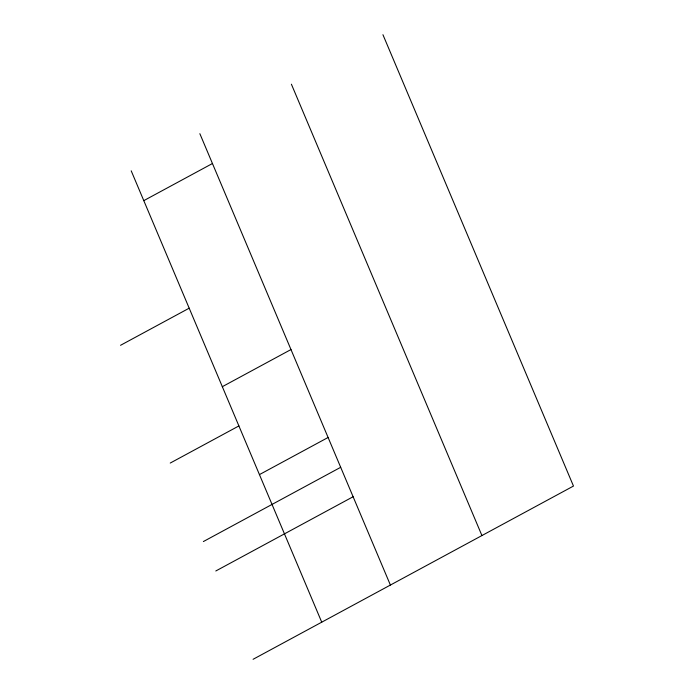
<?xml version="1.0" encoding="UTF-8"?>
<svg xmlns="http://www.w3.org/2000/svg" width="694" height="694" viewBox="0 0 694 694"><rect width="100%" height="100%" fill="white"/><g stroke="black" fill="none" stroke-linecap="round" stroke-linejoin="round"><path stroke-width="1.04" d="M143.788 200.644L212.442 163.524M120.53 345.308L189.184 308.188M222.323 386.688L290.977 349.559M170.238 463.054L238.892 425.934M259.435 474.601L328.089 437.48M203.377 541.554L340.685 467.305M215.799 570.989L353.107 496.748M253.084 659.3L573.47 486.06L382.932 34.7M291.393 84.2L481.931 535.56M199.855 133.69L390.392 585.051M131.201 170.819L321.738 622.18"/></g></svg>
